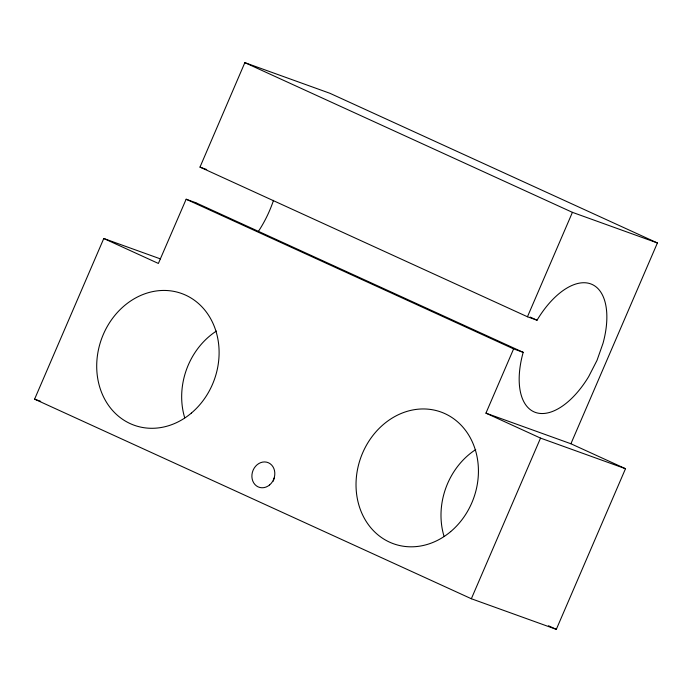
<?xml version="1.0" encoding="UTF-8"?>
<svg xmlns="http://www.w3.org/2000/svg" width="692" height="692" viewBox="0 0 692 692"><rect width="100%" height="100%" fill="white"/><g stroke="black" fill="none" stroke-linecap="round" stroke-linejoin="round"><path stroke-width="1.04" d="M195.559 203.284L195.741 202.695L186.148 199.235L158.381 263.453L103.783 238.498L34.6 399.146L471.347 598.744L556.316 629.357L625.499 468.709L570.909 443.762L485.94 413.15L513.611 348.898L523.213 352.349L523.022 352.937A70.013 36.036 -65.4 0 0 535.34 412.389A70.013 36.036 -65.4 0 0 588.684 376.595L597.006 360.376L603.009 343.327A70.013 36.036 -65.4 0 0 590.691 283.876A70.013 36.036 -65.4 0 0 537.347 319.678L537.044 320.223L527.451 316.763L199.988 167.109L244.856 62.643L329.85 93.264L657.4 242.961L570.909 443.762M527.451 316.763L572.422 212.349L657.4 242.961M471.347 598.744L540.538 438.105L625.499 468.709M199.988 167.109L206.7 169.531M103.783 238.498L160.432 258.903M34.6 399.146L40.672 401.334M244.856 62.643L572.422 212.349M530.167 317.074L537.044 320.223M195.741 202.695L523.213 352.349M186.148 199.235L513.611 348.898M485.94 413.15L540.538 438.105M548.471 625.767L556.316 629.357M184.703 417.769A70.013 59.97 -70.2 0 1 216.406 331.061M444.022 536.283A70.013 59.97 -70.2 0 1 475.733 449.575M273.513 200.325A70.013 36.036 -65.4 0 1 258.566 231.137M273.366 481.104A13.131 11.245 -70.2 0 1 274.361 477.826M191.347 413.107A70.013 59.97 -70.2 0 0 185.577 295.112A70.013 59.97 -70.2 0 0 96.794 369.891A70.013 59.97 -70.2 0 0 191.347 413.107M450.674 531.62A70.013 59.97 -70.2 0 0 444.904 413.626A70.013 59.97 -70.2 0 0 356.112 488.405A70.013 59.97 -70.2 0 0 450.674 531.62M269.62 484.928A13.131 11.245 -70.2 0 0 268.539 462.801A13.131 11.245 -70.2 0 0 251.897 476.823A13.131 11.245 -70.2 0 0 269.62 484.928"/></g></svg>
